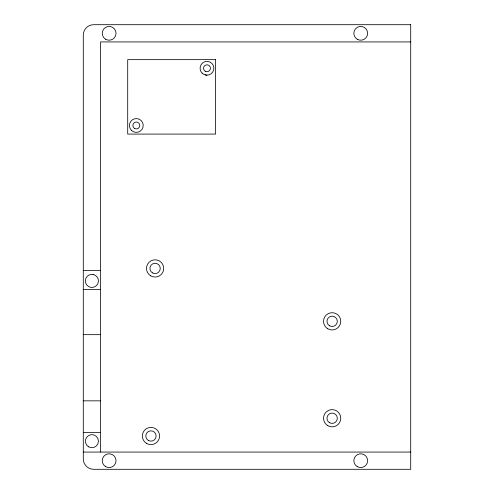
<?xml version="1.0" encoding="UTF-8"?>
<svg xmlns="http://www.w3.org/2000/svg" width="494" height="494" viewBox="0 0 494 494"><rect width="100%" height="100%" fill="white"/><g stroke="black" fill="none" stroke-linecap="round" stroke-linejoin="round"><path stroke-width="0.74" d="M410.712 41.934L100.523 41.934L100.523 452.066M83.288 270.446L100.523 270.446M83.288 289.515L100.523 289.515M83.288 334.666L100.523 334.666M83.288 400.838L100.523 400.838M83.288 432.546L100.523 432.546M83.288 452.066L410.712 452.066M205.189 74.921L206.974 75.156M410.712 24.7L93.632 24.7A10.337 10.337 0 0 0 83.288 35.037L83.288 458.963A10.337 10.337 0 0 0 93.632 469.3L410.712 469.3L410.712 24.7M215.594 59.644L127.705 59.644L127.705 134.09L215.594 134.09L215.594 59.644M93.168 274.479L91.464 274.368A6.546 6.546 0 0 0 90.643 287.329L92.347 287.434A6.546 6.546 0 0 0 93.168 274.479M152.51 272.904A5.168 5.168 0 0 0 160.266 268.427A5.168 5.168 0 0 0 152.51 263.95A5.168 5.168 0 0 0 152.51 272.904M146.656 443.458A8.614 8.614 0 0 0 159.581 435.992A8.614 8.614 0 0 0 146.656 428.533A8.614 8.614 0 0 0 146.656 443.458M150.719 275.843A8.614 8.614 0 0 0 163.712 268.508A8.614 8.614 0 0 0 150.861 260.925A8.614 8.614 0 0 0 150.719 275.843M329.56 325.805A5.168 5.168 0 0 0 337.316 321.328A5.168 5.168 0 0 0 329.56 316.852A5.168 5.168 0 0 0 329.56 325.805M327.837 328.794A8.614 8.614 0 0 0 340.761 321.328A8.614 8.614 0 0 0 327.837 313.869A8.614 8.614 0 0 0 327.837 328.794M327.837 425.704A8.614 8.614 0 0 0 340.761 418.245A8.614 8.614 0 0 0 327.837 410.786A8.614 8.614 0 0 0 327.837 425.704M329.56 422.722A5.168 5.168 0 0 0 337.316 418.245A5.168 5.168 0 0 0 329.56 413.768A5.168 5.168 0 0 0 329.56 422.722M148.379 440.469A5.168 5.168 0 0 0 156.129 435.992A5.168 5.168 0 0 0 148.379 431.515A5.168 5.168 0 0 0 148.379 440.469M131.447 130.348A6.891 6.891 0 0 0 142.982 127.261A6.891 6.891 0 0 0 134.541 118.819A6.891 6.891 0 0 0 131.447 130.348M202.102 73.137A6.891 6.891 0 0 0 213.636 70.049A6.891 6.891 0 0 0 205.189 61.602A6.891 6.891 0 0 0 202.102 73.137M205.251 71.247A3.446 3.446 0 0 0 210.425 68.265A3.446 3.446 0 0 0 205.251 65.276A3.446 3.446 0 0 0 205.251 71.247M134.596 128.459A3.446 3.446 0 0 0 139.771 125.476A3.446 3.446 0 0 0 134.596 122.487A3.446 3.446 0 0 0 134.596 128.459M88.63 446.835A6.546 6.546 0 0 0 98.454 441.167A6.546 6.546 0 0 0 88.63 435.492A6.546 6.546 0 0 0 88.63 446.835M357.286 39.285A6.891 6.891 0 0 0 367.629 33.314A6.891 6.891 0 0 0 357.286 27.349A6.891 6.891 0 0 0 357.286 39.285M357.286 466.651A6.891 6.891 0 0 0 367.629 460.686A6.891 6.891 0 0 0 357.286 454.715A6.891 6.891 0 0 0 357.286 466.651M105.691 466.651A6.891 6.891 0 0 0 116.034 460.686A6.891 6.891 0 0 0 105.691 454.715A6.891 6.891 0 0 0 105.691 466.651M105.691 39.285A6.891 6.891 0 0 0 116.034 33.314A6.891 6.891 0 0 0 105.691 27.349A6.891 6.891 0 0 0 105.691 39.285"/></g></svg>
